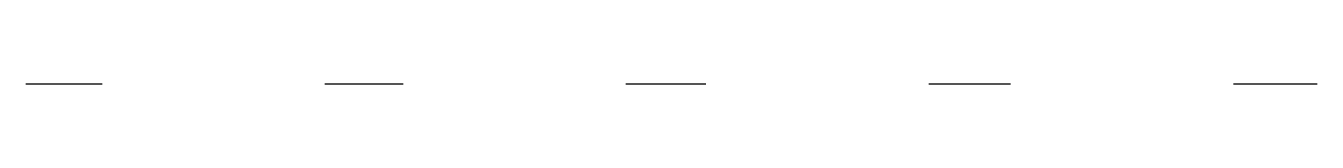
# Model space of a CAD drawing. Extents: x 150 to 845, y -150 to -150.
import ezdxf

# ---------------------------------------------------------------- set-up
doc = ezdxf.new("R2010")
doc.units = 0

msp = doc.modelspace()

# ---------------------------------------------------------------- linework, layer by layer
at = {"layer": 'VISTA_1'}
msp.add_line((150, -150), (191, -150), dxfattribs=at)
at = {"layer": 'VISTA_2'}
msp.add_line((311, -150), (353, -150), dxfattribs=at)
at = {"layer": 'VISTA_3'}
msp.add_line((473, -150), (516, -150), dxfattribs=at)
at = {"layer": 'VISTA_4'}
msp.add_line((636, -150), (680, -150), dxfattribs=at)
at = {"layer": 'VISTA_5'}
msp.add_line((800, -150), (845, -150), dxfattribs=at)

doc.saveas('drawing.dxf')
